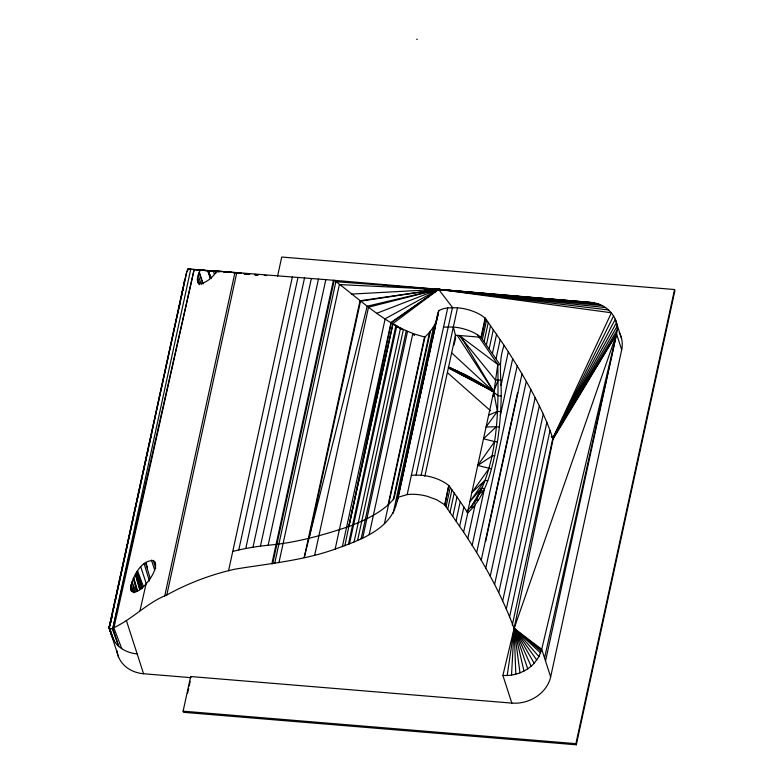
<?xml version="1.0" encoding="UTF-8"?>
<svg xmlns="http://www.w3.org/2000/svg" width="784" height="784" viewBox="0 0 784 784"><rect width="100%" height="100%" fill="white"/><g stroke="black" fill="none" stroke-linecap="round" stroke-linejoin="round"><path stroke-width="1.18" d="M443.538 327.124L453.338 327.026A28.822 13.74 12.3 0 1 477.436 334.748L497.791 364.472C498.595 408.435 498.418 454.426 478.897 494.861M200.439 269.872C189.953 290.737 208.975 284.092 216.845 271.039L334.229 280.319L590.274 302.379C605.983 302.859 620.565 317.853 616.567 333.935L553.122 439.03L514.118 628.464L502.887 675.416C514.431 676.269 526.28 671.78 534.188 663.293L514.118 628.464C501.495 594.39 483.728 562.353 463.599 532.101L467.774 512.863C487.256 494.753 492.519 466.784 497.409 441.823C499.731 426.653 500.976 411.335 501.192 395.979C501.584 378.966 497.84 361.855 504.141 345.401L485.159 318.03L481.611 315.511A28.822 13.74 12.3 0 0 457.523 307.779L447.713 307.877L443.46 308.68L438.864 310.513L437.962 312.708L397.419 499.408C392.764 528.975 360.062 540.107 335.16 549.094C302.673 560.727 268.324 563.608 234.622 569.233C210.955 574.564 188.033 583.237 166.806 594.987C146.363 603.004 131.261 620.536 111.259 628.807L109.309 628.356L109.123 627.259L186.602 272.391L187.837 268.99L207.829 270.519L211.268 278.026M511.521 675.112L514.118 628.464L616.567 333.935L621.683 349.801L550.652 676.935A33.712 28.557 -17.9 0 1 511.834 703.101L190.63 676.543L183.113 711.176L183.476 712.313L576.299 744.8L674.906 290.658L674.544 289.531L281.721 257.034L277.575 276.144M130.781 586.197C131.418 606.502 164.562 567.126 153.243 560.472C140.865 560.501 133.652 575.691 130.781 586.197L132.516 591.959M493.273 396.518L497.791 364.472L459.277 335.483L455.475 335.248L453.338 327.026M109.623 625.642L110.828 620.085L109.123 627.259C110.975 635.471 114.248 643.997 121.745 648.642A33.712 28.557 -17.9 0 0 137.151 653.885M182.672 290.403L184.475 280.192M507.189 675.504L514.118 628.464L541.715 649.24L550.652 676.935M182.525 290.933L183.005 287.738L181.32 297.42M110.946 621.908L112.122 615.166L111.534 618.537M109.907 624.76L110.828 620.085M344.852 545.713L391.304 322.655L438.628 289.355L594.468 302.987M271.862 563.833L333.425 280.3M272.656 563.853L334.229 280.319C362.571 301.33 389.628 328.868 424.967 336.983C431.229 331.23 436.443 323.831 437.737 315.266M274.674 563.49L335.875 281.681L438.628 289.355L598.476 304.084M278.918 562.775L339.364 284.582L438.628 289.355L602.239 305.633M314.727 555.023L368.549 307.171L438.628 289.355L605.689 307.622M335.16 549.094L385.169 318.765L438.628 289.355L608.766 310.013M342.373 546.585L391.04 322.489L438.628 289.355L611.422 312.767L552.818 438.334L512.285 625.034M348.419 544.292L395.93 325.458L400.869 329.025M349.458 543.88L396.773 325.948L400.732 328.819M354.064 542.048L400.506 328.124L402.457 329.554M357.592 540.421L403.368 329.603M361.12 538.784L406.22 331.073M362.678 538.069L407.474 331.72M369.195 534.541L412.737 333.984L414.628 335.503M384.425 523.692L424.967 336.983M500.966 380.211L498.154 379.975L493.734 391.647L467.813 511.168M111.083 618.89L183.064 287.385M112.906 611.589L113.945 606.806M115.248 600.828L136.847 501.642M137.367 499.251L140.748 483.718M141.277 481.327L142.316 476.545M142.835 474.153L144.658 465.794M145.177 463.403L146.216 458.62M146.735 456.229L147.774 451.447M149.078 445.479L150.116 440.696M150.646 438.305L151.684 433.523M177.968 312.826L178.487 310.435M179.007 308.043L180.046 303.271M112.19 628.552L118.668 646.251L112.837 628.415L190.767 269.177M164.679 596.173L234.955 272.489M166.806 594.987L236.797 272.626M187.631 693.193L188.66 688.421M189.179 686.029L190.218 681.247M228.575 570.674L292.344 276.987M232.75 551.426L238.787 549.947L297.979 277.438M238.787 549.947L245.764 548.496L304.525 277.957M245.764 548.496L252.987 547.203L311.346 278.506M252.987 547.203L260.445 546.105L318.441 279.084M260.445 546.105L268.128 545.213L325.801 279.682M268.128 545.213C295.676 542.881 322.685 535.266 348.831 526.525L392.862 323.635L438.628 289.355L359.974 300.772L304.202 557.591L309.053 538.167L360.522 301.174L438.628 289.355L452.711 307.74M348.831 526.525L393.029 323.723L397.958 327.261M349.027 526.436C362.923 521.095 376.722 514.804 388.06 504.955L424.536 337.012M388.06 504.955L393.235 499.663L429.612 332.24M430.406 331.132L394.048 498.595L393.235 499.663M393.127 513.295L433.67 326.595M397.449 500.898L427.594 362.071M428.113 359.68L429.936 351.301M430.455 348.909L431.494 344.117M432.013 341.726L433.826 333.347M434.356 330.956L435.394 326.164M435.914 323.772L437.991 314.198M397.419 499.408L438.864 310.513M398.331 497.213L407.18 494.586L447.713 307.877M411.355 475.339L416.098 475.035L452.456 307.583M416.098 475.035L421.155 475.231L457.523 307.779M424.869 476.211L455.475 335.248L455.514 338.757L453.975 345.019M463.599 532.101L444.616 504.729L448.791 485.492L445.253 482.964A28.822 13.74 12.3 0 0 421.155 475.231M485.159 318.03L480.974 337.277L499.957 364.648L497.791 364.472M444.989 505.229L448.791 485.492M481.347 337.777L485.531 318.529M446.057 506.699L450.232 487.452L449.163 485.992M482.415 339.237L486.599 319.999M447.762 509.061L451.947 489.814L450.232 487.452M484.12 341.599L488.305 322.361M450.045 512.256L454.22 493.009L451.947 489.814M486.403 344.793L490.578 325.556M452.829 516.215L457.003 496.978L454.22 493.009M489.187 348.762L493.371 329.515M456.063 520.89L460.237 501.652L457.003 496.978M492.421 353.437L496.595 334.19M459.669 526.211L463.844 506.964L460.237 501.652M496.027 358.749L500.212 339.511M467.783 538.52L475.045 505.053M501.054 385.287L508.316 351.82L504.141 345.401M472.154 545.39L484.492 488.55L481.513 488.305L469.89 501.672L484.845 480.474L487.726 480.71M500.349 415.53L512.687 358.69L508.316 351.82M476.652 552.642L517.185 365.942L512.687 358.69M481.209 560.227L517.567 392.774L517.822 393.215M517.185 365.942L522.007 373.968L485.639 541.421L485.384 540.989M485.766 568.077L526.309 381.377L522.007 373.968M490.265 576.122L530.797 389.423L526.309 381.377M494.626 584.305L535.158 397.606L530.797 389.423M498.791 592.557L539.333 405.857L535.158 397.606M502.711 600.828L543.253 414.128L539.333 405.857M506.307 609.041L546.84 422.331L543.253 414.128M509.522 617.126L550.054 430.426L546.84 422.331M545.537 661.079L616.567 333.935L552.818 438.334L553.122 439.03M576.299 744.8L575.926 743.663L674.544 289.531M544.547 658.031L616.567 333.935L541.715 649.24L538.961 656.61L534.188 663.293M112.837 628.415L194.177 269.412L113.886 627.945L121.745 648.642M140.032 610.55L146.079 583.835M309.053 538.167L367.216 306.201L438.628 289.355L351.33 294.098M109.123 627.259L110.72 621.859L109.094 627.729L118.551 656.963M474.457 503.25L480.661 490.304L483.395 491.176L478.906 493.744M476.75 499.437L478.475 494.88M479.749 492.832L481.513 488.305L471.88 506.356M613.617 315.834L552.818 438.334L551.338 436.404M616.449 322.704L552.818 438.334L551.789 436.404M617.057 326.379L552.818 438.334L550.054 430.426M188.562 269.03L186.602 272.391L109.309 628.356L113.817 640.43L109.682 628.572M617.086 330.152L552.818 438.334L615.303 319.166L621.575 338.561M466.333 511.893L470.694 507.17L475.653 499.878L478.573 500.114M109.319 628.719L113.817 640.43M491.539 468.871L477.711 465.451L494.655 441.598L497.409 441.823M488.942 468.656L471.88 492.568L484.845 480.474M223.94 271.862L231.055 272.411M499.388 427.025L496.252 426.77L483.503 438.775L494.655 441.598M477.711 465.451L492.617 455.671L494.782 455.847M488.618 415.206L497.37 411.394L500.662 411.669M376.977 313.198L438.628 289.355M416.706 39.347L417.382 39.2M498.154 379.975L495.478 380.103L459.277 335.483L480.974 337.277L477.436 334.748M496.252 426.77L486.06 426.996L497.37 411.394L493.734 391.647L461.776 338.149M460.786 374.438L465.098 374.723A167.639 79.929 12.3 0 1 489.882 389.07L498.007 395.714L501.192 395.979M221.402 271.666L213.346 270.99L214.453 274.371M224.087 272.097L227.732 272.391M233.808 272.901L237.464 273.204M244.755 273.802L247.185 274.008M254.486 274.606L256.917 274.812M266.648 275.615L264.326 275.39M387.09 285.572L389.53 285.778M396.831 286.385L399.262 286.581M405.348 287.081L407.778 287.287M415.079 287.895L417.509 288.091M423.595 288.6L427.241 288.894M433.327 289.404L436.982 289.698M441.843 290.109L446.713 290.511M451.574 290.913L455.23 291.207M460.09 291.619L464.961 292.02M469.832 292.422L474.692 292.824M478.348 293.128L484.424 293.628M488.079 293.931L494.165 294.431M496.595 294.637L502.681 295.137M506.327 295.441L512.413 295.94M516.058 296.244L522.144 296.744M524.574 296.95L590.274 302.379M211.494 271.039L218.266 271.607M470.694 507.17L473.35 507.395M116.894 650.671A33.712 28.557 -17.9 0 0 143.57 673.74L190.992 677.66L190.63 676.543M183.113 711.176L575.926 743.663M207.966 270.745L202.468 270.274L219.255 271.685L192.629 269.412L200.488 270.098M224.332 271.891L230.378 272.43M234.004 272.744L240.051 273.273M243.677 273.587L248.518 274.018M258.152 274.802L254.506 274.469L256.985 274.753M191.6 269.324L187.837 268.99M216.845 271.039L231.652 272.391M234.622 272.734L240.561 273.263M244.128 273.587L248.881 274.008M254.82 274.537L257.191 274.753M234.063 272.616L241.305 273.273M243.726 273.498L249.763 274.047M254.594 274.488L258.21 274.821M224.165 271.656L241.158 273.234M244.794 273.567L249.655 274.018M224.4 271.734L227.448 272.087M451.3 368.264L449.163 367.392L465.098 374.723L493.734 391.647L457.258 335.395M448.35 367.196L458.297 371.43M448.399 367.343L465.098 374.723M449.105 368.333L493.734 391.647L451.662 352.878M448.752 367.97L493.734 391.647L475.584 381.455M451.153 368.803L493.734 391.647L481.013 384.581M472.419 379.838L493.734 391.647M472.536 379.868L478.897 383.396M444.616 504.729L436.992 499.918L427.388 496.341A28.822 13.74 12.3 0 0 407.18 494.586M392.862 323.635L397.811 327.173M541.421 650.23L514.118 628.464L515.813 674.22M541.127 651.22L514.118 628.464L519.988 672.868M447.84 372.998L490.5 410.747M540.607 652.984L514.118 628.464L523.977 671.055M538.961 656.61L514.118 628.464L527.72 668.83M536.805 660.069L514.118 628.464L531.14 666.233M463.844 506.964L467.774 512.863M136.328 591.557L131.888 581.836L134.828 592.39M210.435 278.575L207.829 270.519L211.308 278.32M210.445 278.349L207.829 270.519L210.974 278.477M207.829 270.519L210.876 278.467M137.641 570.977L143.423 586.618M131.026 584.835L133.937 592.773M136.632 572.418L142.316 588.284M199.156 272.793L202.948 283.935M151.449 560.099L154.752 570.213M140.797 566.93L146.098 583.129M215.09 271.137L215.835 273.44M502.887 675.416L511.834 703.101M198.264 275.39L201.243 284.612M197.656 278.202L199.508 283.965M154.507 561.501L155.565 564.774M153.243 560.472L155.742 568.214M145.844 562.422L147.568 567.753M137.092 571.752L142.463 588.363M136.004 573.437L141.051 589.058M126.332 620.379L143.57 673.74M199.352 272.264L203.046 283.7M133.182 578.592L137.21 591.136M131.487 591.254L130.781 589.049L131.516 591.381M197.646 281.084L198.352 283.298M145.442 562.716L150.322 578.71M199.136 284.719L197.539 279.447L198.548 283.494M144.148 563.735L149.411 581.042M133.486 577.975L137.465 591.332M135.348 574.525L139.777 589.548M133.643 577.73L137.514 591.234M135.505 574.28L139.817 589.48M110.524 630.797L110.975 633.56M619.203 332.504A33.712 28.557 -17.9 0 1 621.683 349.801"/></g></svg>
